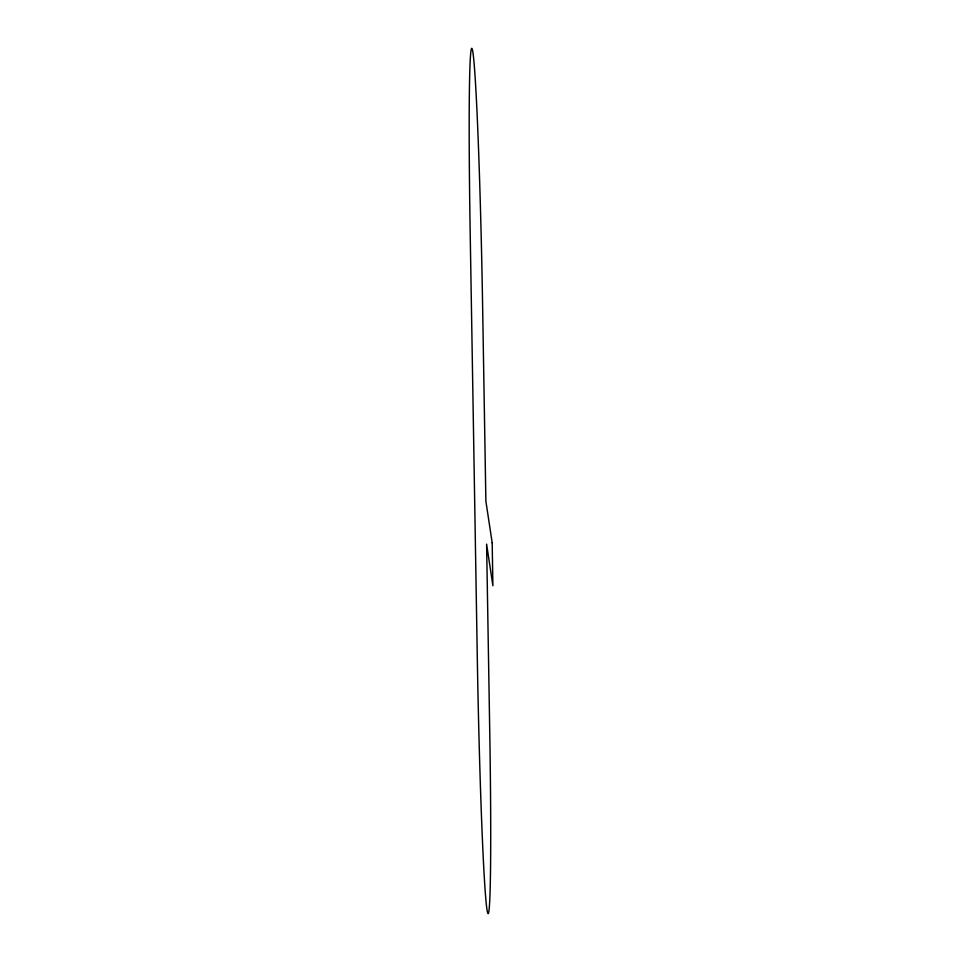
<?xml version="1.0" encoding="UTF-8"?>
<svg xmlns="http://www.w3.org/2000/svg" width="962" height="962" viewBox="0 0 962 962"><rect width="100%" height="100%" fill="white"/><g stroke="black" fill="none" stroke-linecap="round" stroke-linejoin="round"><path stroke-width="1.44" d="M492.183 542.821L485.882 501.178L482.647 307.924A218.771 5.495 88.8 0 0 472.763 51.563A218.771 5.495 88.8 0 0 470.057 224.639L477.236 654.076A218.771 5.495 88.8 0 0 487.133 910.437A218.771 5.495 88.8 0 0 489.838 737.361L486.604 544.119L492.905 585.762L492.183 542.821"/></g></svg>
